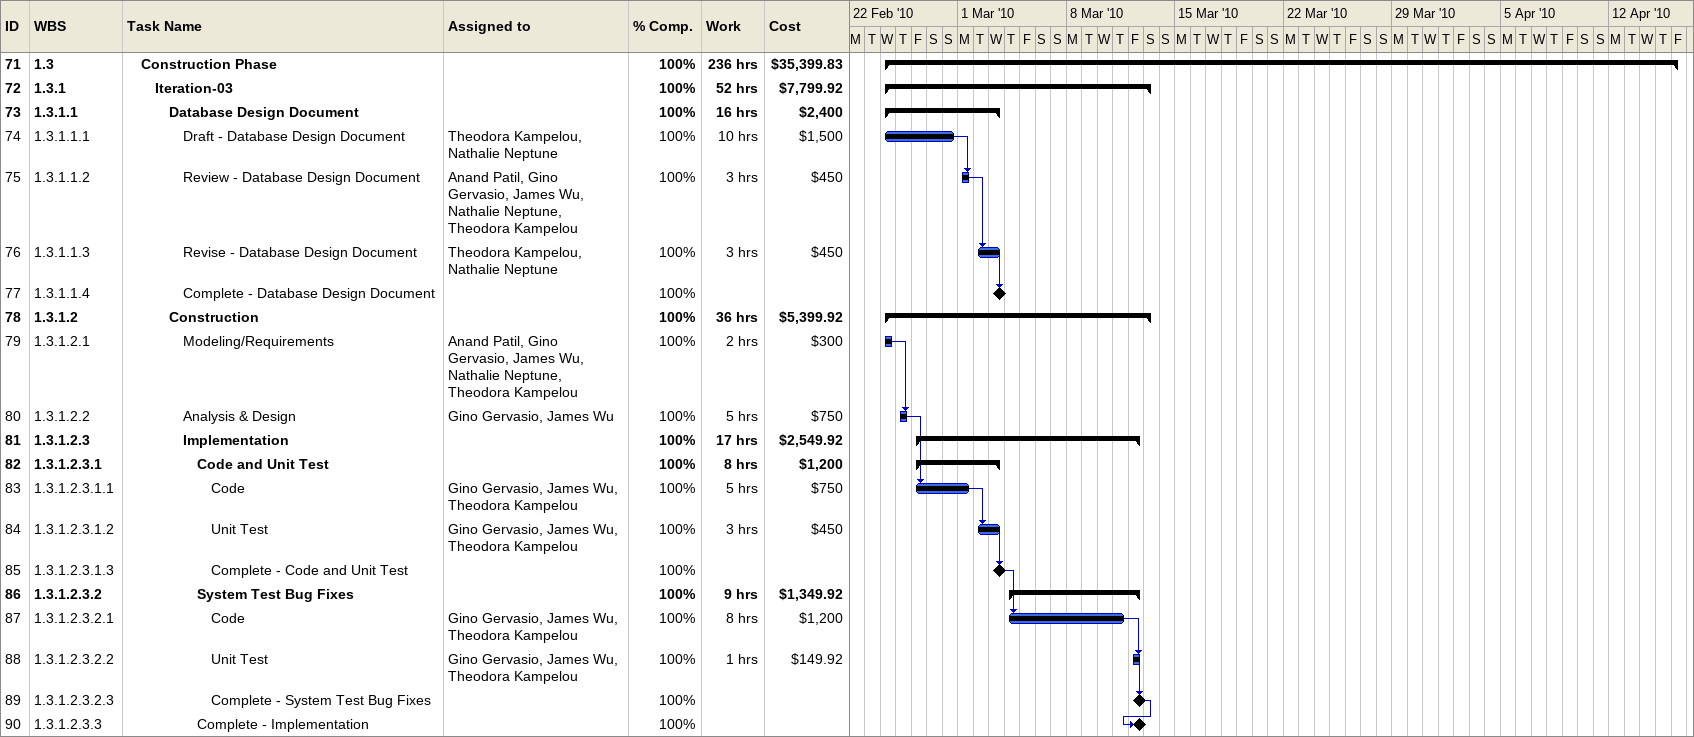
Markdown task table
| ID | WBS | Task | Start | Finish | Predecessors | Resources | % complete | Work (h) | Cost ($) |
|---|---|---|---|---|---|---|---|---|---|
| 71 | 1.3 | **Construction Phase** | 2010-02-24 | 2010-04-16 |  |  | 100 | 236 | 35399.83 |
| 72 | 1.3.1 | **Iteration-03** | 2010-02-24 | 2010-03-13 |  |  | 100 | 52 | 7799.92 |
| 73 | 1.3.1.1 | **Database Design Document** | 2010-02-24 | 2010-03-03 |  |  | 100 | 16 | 2400 |
| 74 | 1.3.1.1.1 | Draft - Database Design Document | 2010-02-24 | 2010-02-28 |  | Theodora Kampelou, Nathalie Neptune | 100 | 10 | 1500 |
| 75 | 1.3.1.1.2 | Review - Database Design Document | 2010-03-01 | 2010-03-01 | 74 | Anand Patil, Gino Gervasio, James Wu, Nathalie Neptune, Theodora Kampelou | 100 | 3 | 450 |
| 76 | 1.3.1.1.3 | Revise - Database Design Document | 2010-03-02 | 2010-03-03 | 75 | Theodora Kampelou, Nathalie Neptune | 100 | 3 | 450 |
| 77 | 1.3.1.1.4 | Complete - Database Design Document (milestone) | 2010-03-03 | 2010-03-03 | 76 |  | 100 |  |  |
| 78 | 1.3.1.2 | **Construction** | 2010-02-24 | 2010-03-13 |  |  | 100 | 36 | 5399.92 |
| 79 | 1.3.1.2.1 | Modeling/Requirements | 2010-02-24 | 2010-02-24 |  | Anand Patil, Gino Gervasio, James Wu, Nathalie Neptune, Theodora Kampelou | 100 | 2 | 300 |
| 80 | 1.3.1.2.2 | Analysis & Design | 2010-02-25 | 2010-02-25 | 79 | Gino Gervasio, James Wu | 100 | 5 | 750 |
| 81 | 1.3.1.2.3 | **Implementation** | 2010-02-26 | 2010-03-12 |  |  | 100 | 17 | 2549.92 |
| 82 | 1.3.1.2.3.1 | **Code and Unit Test** | 2010-02-26 | 2010-03-03 |  |  | 100 | 8 | 1200 |
| 83 | 1.3.1.2.3.1.1 | Code | 2010-02-26 | 2010-03-01 | 80 | Gino Gervasio, James Wu, Theodora Kampelou | 100 | 5 | 750 |
| 84 | 1.3.1.2.3.1.2 | Unit Test | 2010-03-02 | 2010-03-03 | 83 | Gino Gervasio, James Wu, Theodora Kampelou | 100 | 3 | 450 |
| 85 | 1.3.1.2.3.1.3 | Complete - Code and Unit Test (milestone) | 2010-03-03 | 2010-03-03 | 84 |  | 100 |  |  |
| 86 | 1.3.1.2.3.2 | **System Test Bug Fixes** | 2010-03-04 | 2010-03-12 |  |  | 100 | 9 | 1349.92 |
| 87 | 1.3.1.2.3.2.1 | Code | 2010-03-04 | 2010-03-11 | 85 | Gino Gervasio, James Wu, Theodora Kampelou | 100 | 8 | 1200 |
| 88 | 1.3.1.2.3.2.2 | Unit Test | 2010-03-12 | 2010-03-12 | 87 | Gino Gervasio, James Wu, Theodora Kampelou | 100 | 1 | 149.92 |
| 89 | 1.3.1.2.3.2.3 | Complete - System Test Bug Fixes (milestone) | 2010-03-12 | 2010-03-12 | 88 |  | 100 |  |  |
| 90 | 1.3.1.2.3.3 | Complete - Implementation (milestone) | 2010-03-12 | 2010-03-12 | 89 |  | 100 |  |  |
